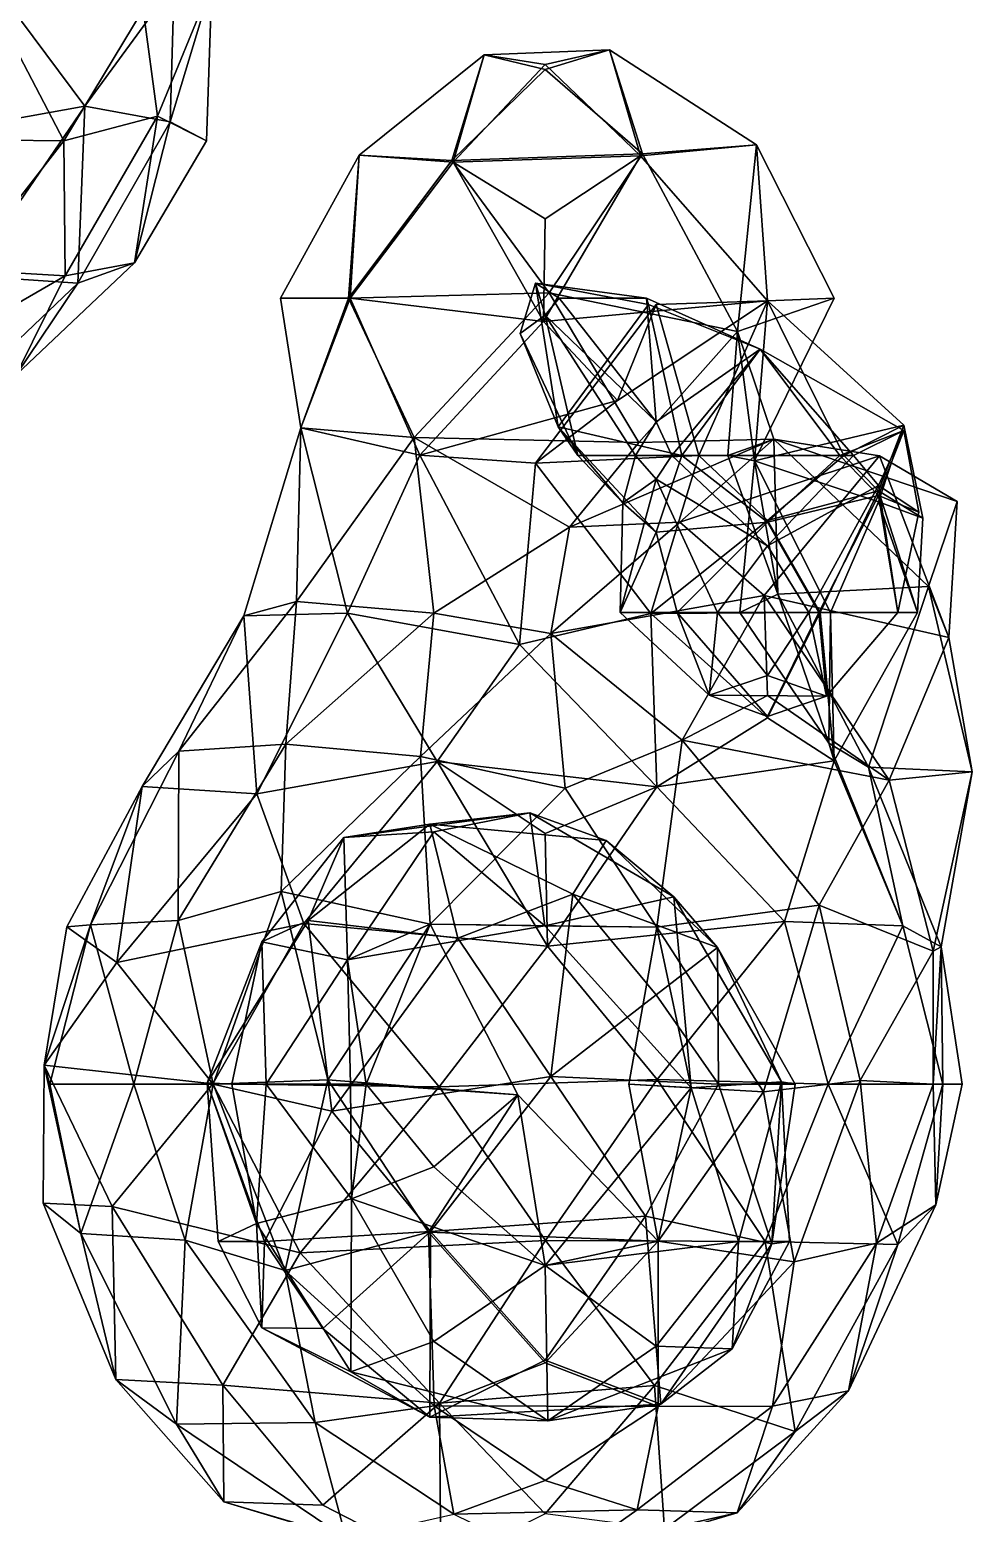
# Model space of a CAD drawing. Extents: x 290034 to 295698, y 4553723 to 4561693.
# Drawn here: x 292885.8 to 292992.7, y 4558003 to 4558171.2 of the extents above; entities that cross this region are included whole.
import ezdxf

# ---------------------------------------------------------------- set-up
doc = ezdxf.new("R2010")
doc.units = 0
doc.layers.add('Au_ppm_Pref_-_0_2', color=7, linetype='CONTINUOUS')

msp = doc.modelspace()

# ---------------------------------------------------------------- linework, layer by layer
at = {"layer": 'Au_ppm_Pref_-_0_2'}
for points in [[(292879.69, 4558177.73, 1799.78), (292868.9, 4558158.83, 1799.59), (292889.68, 4558158.57, 1801.58)], [(292879.69, 4558177.73, 1799.78), (292889.68, 4558158.57, 1801.58), (292898.68, 4558173.48, 1803.79)], [(292868.75, 4558158.32, 1823.12), (292881.75, 4558176.34, 1822.68), (292892.09, 4558162.53, 1821.23)], [(292881.75, 4558176.34, 1822.68), (292902.2, 4558176.38, 1818.76), (292892.09, 4558162.53, 1821.23)], [(292901.74, 4558160.73, 1816.79), (292892.09, 4558162.53, 1821.23), (292902.2, 4558176.38, 1818.76)], [(292900.31, 4558161.38, 1806.33), (292906.48, 4558176.38, 1811.5), (292898.68, 4558173.48, 1803.79)], [(292900.31, 4558161.38, 1806.33), (292905.86, 4558158.57, 1811.49), (292906.48, 4558176.38, 1811.5)], [(292901.74, 4558160.73, 1816.79), (292902.2, 4558176.38, 1818.76), (292906.48, 4558176.38, 1811.5)], [(292905.86, 4558158.57, 1811.49), (292901.74, 4558160.73, 1816.79), (292906.48, 4558176.38, 1811.5)], [(292900.31, 4558161.38, 1806.33), (292898.68, 4558173.48, 1803.79), (292889.68, 4558158.57, 1801.58)], [(292923.17, 4558156.97, 1870.89), (292937.34, 4558168.33, 1870.89), (292933.83, 4558156.16, 1875)], [(292937.34, 4558168.33, 1870.89), (292923.17, 4558156.97, 1870.89), (292933.66, 4558156.37, 1866.63)], [(292937.34, 4558168.33, 1870.89), (292933.66, 4558156.37, 1866.63), (292944.24, 4558166.68, 1868.18)], [(292937.34, 4558168.33, 1870.89), (292944.24, 4558167.24, 1873.78), (292933.83, 4558156.16, 1875)], [(292937.34, 4558168.33, 1870.89), (292951.54, 4558168.89, 1870.89), (292944.24, 4558167.24, 1873.78)], [(292951.54, 4558168.89, 1870.89), (292937.34, 4558168.33, 1870.89), (292944.24, 4558166.68, 1868.18)], [(292951.54, 4558168.89, 1870.89), (292955.04, 4558156.87, 1875.41), (292944.24, 4558167.24, 1873.78)], [(292951.54, 4558168.89, 1870.89), (292944.24, 4558166.68, 1868.18), (292955.28, 4558157.12, 1866.16)], [(292951.54, 4558168.89, 1870.89), (292968.19, 4558158.15, 1870.89), (292955.04, 4558156.87, 1875.41)], [(292968.19, 4558158.15, 1870.89), (292951.54, 4558168.89, 1870.89), (292955.28, 4558157.12, 1866.16)], [(292944.24, 4558166.68, 1868.18), (292933.66, 4558156.37, 1866.63), (292955.28, 4558157.12, 1866.16)], [(292955.04, 4558156.87, 1875.41), (292933.83, 4558156.16, 1875), (292944.24, 4558167.24, 1873.78)], [(292868.75, 4558158.32, 1823.12), (292892.09, 4558162.53, 1821.23), (292878.91, 4558143.29, 1821.42)], [(292891.3, 4558142.46, 1816.72), (292878.91, 4558143.29, 1821.42), (292892.09, 4558162.53, 1821.23)], [(292901.74, 4558160.73, 1816.79), (292891.3, 4558142.46, 1816.72), (292892.09, 4558162.53, 1821.23)], [(292889.85, 4558143.3, 1806.55), (292900.31, 4558161.38, 1806.33), (292889.68, 4558158.57, 1801.58)], [(292897.72, 4558144.77, 1811.49), (292900.31, 4558161.38, 1806.33), (292889.85, 4558143.3, 1806.55)], [(292891.3, 4558142.46, 1816.72), (292901.74, 4558160.73, 1816.79), (292897.72, 4558144.77, 1811.49)], [(292897.72, 4558144.77, 1811.49), (292905.86, 4558158.57, 1811.49), (292900.31, 4558161.38, 1806.33)], [(292905.86, 4558158.57, 1811.49), (292897.72, 4558144.77, 1811.49), (292901.74, 4558160.73, 1816.79)], [(292889.68, 4558158.57, 1801.58), (292868.9, 4558158.83, 1799.59), (292878.27, 4558143.95, 1802.08)], [(292889.85, 4558143.3, 1806.55), (292889.68, 4558158.57, 1801.58), (292878.27, 4558143.95, 1802.08)], [(292914.26, 4558140.75, 1870.89), (292923.17, 4558156.97, 1870.89), (292922.13, 4558140.75, 1875.37)], [(292923.17, 4558156.97, 1870.89), (292914.26, 4558140.75, 1870.89), (292921.96, 4558140.75, 1866.32)], [(292923.17, 4558156.97, 1870.89), (292921.96, 4558140.75, 1866.32), (292933.66, 4558156.37, 1866.63)], [(292923.17, 4558156.97, 1870.89), (292933.83, 4558156.16, 1875), (292922.13, 4558140.75, 1875.37)], [(292933.66, 4558156.37, 1866.63), (292944.7, 4558141.35, 1864.77), (292955.28, 4558157.12, 1866.16)], [(292944.24, 4558149.74, 1873.83), (292933.83, 4558156.16, 1875), (292955.04, 4558156.87, 1875.41)], [(292969.44, 4558140.45, 1876.81), (292944.07, 4558138.11, 1874.38), (292955.04, 4558156.87, 1875.41)], [(292955.04, 4558156.87, 1875.41), (292944.07, 4558138.11, 1874.38), (292944.24, 4558149.74, 1873.83)], [(292955.28, 4558157.12, 1866.16), (292944.7, 4558141.35, 1864.77), (292966.05, 4558136.97, 1865.29)], [(292969.44, 4558140.45, 1876.81), (292955.04, 4558156.87, 1875.41), (292968.19, 4558158.15, 1870.89)], [(292968.19, 4558158.15, 1870.89), (292955.28, 4558157.12, 1866.16), (292966.05, 4558136.97, 1865.29)], [(292976.99, 4558140.75, 1870.89), (292968.19, 4558158.15, 1870.89), (292966.05, 4558136.97, 1865.29)], [(292969.44, 4558140.45, 1876.81), (292968.19, 4558158.15, 1870.89), (292976.99, 4558140.75, 1870.89)], [(292921.96, 4558140.75, 1866.32), (292944.7, 4558141.35, 1864.77), (292933.66, 4558156.37, 1866.63)], [(292944.07, 4558138.11, 1874.38), (292922.13, 4558140.75, 1875.37), (292933.83, 4558156.16, 1875)], [(292944.24, 4558149.74, 1873.83), (292944.07, 4558138.11, 1874.38), (292933.83, 4558156.16, 1875)], [(292897.72, 4558144.77, 1811.49), (292884.28, 4558132.08, 1810.03), (292891.3, 4558142.46, 1816.72)], [(292884.28, 4558132.08, 1810.03), (292897.72, 4558144.77, 1811.49), (292889.85, 4558143.3, 1806.55)], [(292871.76, 4558132.8, 1804.37), (292889.85, 4558143.3, 1806.55), (292878.27, 4558143.95, 1802.08)], [(292889.85, 4558143.3, 1806.55), (292871.76, 4558132.8, 1804.37), (292884.28, 4558132.08, 1810.03)], [(292891.3, 4558142.46, 1816.72), (292878.74, 4558130.53, 1816.08), (292878.91, 4558143.29, 1821.42)], [(292878.74, 4558130.53, 1816.08), (292891.3, 4558142.46, 1816.72), (292884.28, 4558132.08, 1810.03)], [(292944.24, 4558138.81, 1889.35), (292941.41, 4558136.74, 1888.71), (292943.14, 4558142.44, 1888.47)], [(292945.72, 4558126.18, 1884.54), (292943.14, 4558142.44, 1888.47), (292941.41, 4558136.74, 1888.71)], [(292945.83, 4558140.75, 1889.45), (292944.24, 4558138.81, 1889.35), (292943.14, 4558142.44, 1888.47)], [(292945.83, 4558140.75, 1889.45), (292943.14, 4558142.44, 1888.47), (292955.73, 4558140.75, 1888.71)], [(292955.73, 4558140.75, 1888.71), (292943.14, 4558142.44, 1888.47), (292955.97, 4558140.04, 1883.41)], [(292955.97, 4558140.04, 1883.41), (292943.14, 4558142.44, 1888.47), (292945.72, 4558126.18, 1884.54)], [(292914.26, 4558140.75, 1870.89), (292922.13, 4558140.75, 1875.37), (292916.57, 4558126.07, 1870.86)], [(292921.96, 4558140.75, 1866.32), (292914.26, 4558140.75, 1870.89), (292916.57, 4558126.07, 1870.86)], [(292930.03, 4558122.96, 1877.34), (292916.57, 4558126.07, 1870.86), (292922.13, 4558140.75, 1875.37)], [(292921.96, 4558140.75, 1866.32), (292916.57, 4558126.07, 1870.86), (292929.4, 4558124.96, 1864.14)], [(292944.7, 4558141.35, 1864.77), (292921.96, 4558140.75, 1866.32), (292929.4, 4558124.96, 1864.14)], [(292944.07, 4558138.11, 1874.38), (292930.03, 4558122.96, 1877.34), (292922.13, 4558140.75, 1875.37)], [(292944.7, 4558141.35, 1864.77), (292929.4, 4558124.96, 1864.14), (292954.86, 4558124.41, 1863.52)], [(292961.67, 4558122.93, 1879.1), (292943.16, 4558122.04, 1881.45), (292956.84, 4558140.05, 1882.53)], [(292952.43, 4558129.16, 1876.83), (292956.84, 4558140.05, 1882.53), (292943.16, 4558122.04, 1881.45)], [(292969.44, 4558140.45, 1876.81), (292952.43, 4558129.16, 1876.83), (292944.07, 4558138.11, 1874.38)], [(292956.84, 4558126.73, 1889.97), (292944.24, 4558138.81, 1889.35), (292945.83, 4558140.75, 1889.45)], [(292966.05, 4558136.97, 1865.29), (292944.7, 4558141.35, 1864.77), (292954.86, 4558124.41, 1863.52)], [(292955.97, 4558140.04, 1883.41), (292945.72, 4558126.18, 1884.54), (292959.73, 4558122.93, 1887.35)], [(292956.84, 4558126.73, 1889.97), (292945.83, 4558140.75, 1889.45), (292955.73, 4558140.75, 1888.71)], [(292969.44, 4558140.45, 1876.81), (292956.84, 4558140.05, 1882.53), (292952.43, 4558129.16, 1876.83)], [(292956.84, 4558126.73, 1889.97), (292955.73, 4558140.75, 1888.71), (292968.63, 4558134.98, 1888.71)], [(292968.63, 4558134.98, 1888.71), (292955.73, 4558140.75, 1888.71), (292955.97, 4558140.04, 1883.41)], [(292968.63, 4558134.98, 1888.71), (292955.97, 4558140.04, 1883.41), (292959.73, 4558122.93, 1887.35)], [(292969.44, 4558140.45, 1876.81), (292961.67, 4558122.93, 1879.1), (292956.84, 4558140.05, 1882.53)], [(292969.44, 4558140.45, 1876.81), (292978.11, 4558122.93, 1878.68), (292961.67, 4558122.93, 1879.1)], [(292967.99, 4558122.31, 1871.12), (292976.99, 4558140.75, 1870.89), (292966.05, 4558136.97, 1865.29)], [(292969.44, 4558140.45, 1876.81), (292976.99, 4558140.75, 1870.89), (292967.99, 4558122.31, 1871.12)], [(292969.44, 4558140.45, 1876.81), (292967.99, 4558122.31, 1871.12), (292984.91, 4558126.35, 1876.75)], [(292969.44, 4558140.45, 1876.81), (292984.91, 4558126.35, 1876.75), (292978.11, 4558122.93, 1878.68)], [(292952.43, 4558129.16, 1876.83), (292930.03, 4558122.96, 1877.34), (292944.07, 4558138.11, 1874.38)], [(292947.94, 4558122.93, 1888.71), (292941.41, 4558136.74, 1888.71), (292944.24, 4558138.81, 1889.35)], [(292956.84, 4558126.73, 1889.97), (292954.49, 4558122.93, 1889.81), (292944.24, 4558138.81, 1889.35)], [(292947.94, 4558122.93, 1888.71), (292944.24, 4558138.81, 1889.35), (292954.49, 4558122.93, 1889.81)], [(292941.41, 4558136.74, 1888.71), (292947.94, 4558122.93, 1888.71), (292945.72, 4558126.18, 1884.54)], [(292966.05, 4558136.97, 1865.29), (292954.86, 4558124.41, 1863.52), (292970.15, 4558124.79, 1859.26)], [(292967.99, 4558122.31, 1871.12), (292966.05, 4558136.97, 1865.29), (292964.94, 4558122.93, 1864.95)], [(292964.94, 4558122.93, 1864.95), (292966.05, 4558136.97, 1865.29), (292970.15, 4558124.79, 1859.26)], [(292956.84, 4558126.73, 1889.97), (292968.63, 4558134.98, 1888.71), (292958.6, 4558122.93, 1889.53)], [(292968.63, 4558134.98, 1888.71), (292979.18, 4558122.93, 1890.05), (292958.6, 4558122.93, 1889.53)], [(292959.73, 4558122.93, 1887.35), (292977.63, 4558122.93, 1886.63), (292968.63, 4558134.98, 1888.71)], [(292968.63, 4558134.98, 1888.71), (292984.92, 4558125.76, 1888.42), (292979.18, 4558122.93, 1890.05)], [(292968.63, 4558134.98, 1888.71), (292977.63, 4558122.93, 1886.63), (292984.92, 4558125.76, 1888.42)], [(292930.03, 4558122.96, 1877.34), (292952.43, 4558129.16, 1876.83), (292943.16, 4558122.04, 1881.45)], [(292956.84, 4558126.73, 1889.97), (292958.6, 4558122.93, 1889.53), (292954.49, 4558122.93, 1889.81)], [(292967.99, 4558122.31, 1871.12), (292982.04, 4558117.67, 1875.07), (292984.91, 4558126.35, 1876.75)], [(292978.11, 4558122.93, 1878.68), (292984.91, 4558126.35, 1876.75), (292982.04, 4558118.93, 1878.16)], [(292982.04, 4558118.93, 1878.16), (292984.91, 4558126.35, 1876.75), (292987.07, 4558115.82, 1876.83)], [(292987.07, 4558115.82, 1876.83), (292984.91, 4558126.35, 1876.75), (292982.04, 4558117.67, 1875.07)], [(292916.57, 4558126.07, 1870.86), (292910.08, 4558104.74, 1870.29), (292916.08, 4558106.39, 1865.06)], [(292910.08, 4558104.74, 1870.29), (292916.57, 4558126.07, 1870.86), (292921.85, 4558105.06, 1875.93)], [(292929.4, 4558124.96, 1864.14), (292916.57, 4558126.07, 1870.86), (292916.08, 4558106.39, 1865.06)], [(292931.62, 4558105.04, 1859.04), (292929.4, 4558124.96, 1864.14), (292916.08, 4558106.39, 1865.06)], [(292916.57, 4558126.07, 1870.86), (292930.03, 4558122.96, 1877.34), (292921.85, 4558105.06, 1875.93)], [(292954.86, 4558124.41, 1863.52), (292929.4, 4558124.96, 1864.14), (292947, 4558114.79, 1860.42)], [(292947, 4558114.79, 1860.42), (292929.4, 4558124.96, 1864.14), (292931.62, 4558105.04, 1859.04)], [(292947.94, 4558122.93, 1888.71), (292953.05, 4558117.57, 1888.71), (292945.72, 4558126.18, 1884.54)], [(292953.05, 4558117.57, 1888.71), (292956.84, 4558114.23, 1885.81), (292945.72, 4558126.18, 1884.54)], [(292959.73, 4558122.93, 1887.35), (292945.72, 4558126.18, 1884.54), (292956.84, 4558114.23, 1885.81)], [(292954.86, 4558124.41, 1863.52), (292947, 4558114.79, 1860.42), (292970.15, 4558124.79, 1859.26)], [(292959.5, 4558115.35, 1854.34), (292970.15, 4558124.79, 1859.26), (292947, 4558114.79, 1860.42)], [(292970.15, 4558124.79, 1859.26), (292959.5, 4558115.35, 1854.34), (292982.15, 4558122.88, 1853.09)], [(292970.61, 4558107.2, 1865.59), (292964.94, 4558122.93, 1864.95), (292970.15, 4558124.79, 1859.26)], [(292970.61, 4558107.2, 1865.59), (292970.15, 4558124.79, 1859.26), (292987.71, 4558108.08, 1860.81)], [(292987.71, 4558108.08, 1860.81), (292970.15, 4558124.79, 1859.26), (292990.94, 4558117.69, 1859.01)], [(292970.15, 4558124.79, 1859.26), (292982.15, 4558122.88, 1853.09), (292990.94, 4558117.69, 1859.01)], [(292984.92, 4558125.76, 1888.42), (292977.63, 4558122.93, 1886.63), (292982.04, 4558118.38, 1887.19)], [(292982.04, 4558119.53, 1889.84), (292979.18, 4558122.93, 1890.05), (292984.92, 4558125.76, 1888.42)], [(292982.04, 4558119.53, 1889.84), (292984.92, 4558125.76, 1888.42), (292986.59, 4558116.5, 1888.71)], [(292986.59, 4558116.5, 1888.71), (292984.92, 4558125.76, 1888.42), (292982.04, 4558118.38, 1887.19)], [(292921.85, 4558105.06, 1875.93), (292930.03, 4558122.96, 1877.34), (292941.35, 4558101.48, 1879.4)], [(292941.35, 4558101.48, 1879.4), (292930.03, 4558122.96, 1877.34), (292943.16, 4558122.04, 1881.45)], [(292961.67, 4558122.93, 1879.1), (292956.22, 4558105.01, 1880.91), (292943.16, 4558122.04, 1881.45)], [(292953.05, 4558117.57, 1888.71), (292947.94, 4558122.93, 1888.71), (292954.49, 4558122.93, 1889.81)], [(292953.05, 4558117.57, 1888.71), (292954.49, 4558122.93, 1889.81), (292956.84, 4558120.23, 1889.6)], [(292956.84, 4558120.23, 1889.6), (292954.49, 4558122.93, 1889.81), (292958.6, 4558122.93, 1889.53)], [(292961.67, 4558122.93, 1879.1), (292969.44, 4558115.55, 1880.31), (292956.22, 4558105.01, 1880.91)], [(292969.44, 4558112.68, 1891.23), (292956.84, 4558120.23, 1889.6), (292958.6, 4558122.93, 1889.53)], [(292969.44, 4558115.36, 1885.29), (292959.73, 4558122.93, 1887.35), (292956.84, 4558114.23, 1885.81)], [(292979.18, 4558122.93, 1890.05), (292969.44, 4558112.68, 1891.23), (292958.6, 4558122.93, 1889.53)], [(292959.5, 4558115.35, 1854.34), (292969.07, 4558107.05, 1850.88), (292982.15, 4558122.88, 1853.09)], [(292977.63, 4558122.93, 1886.63), (292959.73, 4558122.93, 1887.35), (292969.44, 4558115.36, 1885.29)], [(292978.11, 4558122.93, 1878.68), (292969.44, 4558115.55, 1880.31), (292961.67, 4558122.93, 1879.1)], [(292964.94, 4558122.93, 1864.95), (292970.61, 4558107.2, 1865.59), (292967.99, 4558122.31, 1871.12)], [(292990.02, 4558102.3, 1853.55), (292982.15, 4558122.88, 1853.09), (292969.07, 4558107.05, 1850.88)], [(292982.04, 4558119.53, 1889.84), (292969.44, 4558112.68, 1891.23), (292979.18, 4558122.93, 1890.05)], [(292982.04, 4558118.38, 1887.19), (292977.63, 4558122.93, 1886.63), (292969.44, 4558115.36, 1885.29)], [(292969.44, 4558115.55, 1880.31), (292978.11, 4558122.93, 1878.68), (292982.04, 4558118.93, 1878.16)], [(292990.02, 4558102.3, 1853.55), (292990.94, 4558117.69, 1859.01), (292982.15, 4558122.88, 1853.09)], [(292956.22, 4558105.01, 1880.91), (292941.35, 4558101.48, 1879.4), (292943.16, 4558122.04, 1881.45)], [(292967.99, 4558122.31, 1871.12), (292970.61, 4558107.2, 1865.59), (292966.3, 4558105.11, 1870.89)], [(292967.99, 4558122.31, 1871.12), (292966.3, 4558105.11, 1870.89), (292976.58, 4558105.11, 1873.46)], [(292967.99, 4558122.31, 1871.12), (292976.58, 4558105.11, 1873.46), (292982.04, 4558117.67, 1875.07)], [(292952.75, 4558105.11, 1888.71), (292953.05, 4558117.57, 1888.71), (292956.84, 4558120.23, 1889.6)], [(292952.75, 4558105.11, 1888.71), (292956.84, 4558120.23, 1889.6), (292963.79, 4558105.11, 1891.37)], [(292969.44, 4558112.68, 1891.23), (292963.79, 4558105.11, 1891.37), (292956.84, 4558120.23, 1889.6)], [(292982.04, 4558119.53, 1889.84), (292974.13, 4558105.11, 1890.92), (292969.44, 4558112.68, 1891.23)], [(292982.04, 4558119.53, 1889.84), (292984.23, 4558105.11, 1888.71), (292974.13, 4558105.11, 1890.92)], [(292982.04, 4558119.53, 1889.84), (292986.59, 4558116.5, 1888.71), (292984.23, 4558105.11, 1888.71)], [(292969.44, 4558115.55, 1880.31), (292982.04, 4558118.93, 1878.16), (292975.41, 4558105.11, 1879.64)], [(292982.04, 4558118.38, 1887.19), (292969.44, 4558115.36, 1885.29), (292975.28, 4558105.11, 1885.95)], [(292982.04, 4558118.38, 1887.19), (292975.28, 4558105.11, 1885.95), (292984.23, 4558105.11, 1888.71)], [(292982.04, 4558118.93, 1878.16), (292986.44, 4558105.11, 1876.83), (292975.41, 4558105.11, 1879.64)], [(292982.04, 4558118.93, 1878.16), (292987.07, 4558115.82, 1876.83), (292986.44, 4558105.11, 1876.83)], [(292982.04, 4558118.38, 1887.19), (292984.23, 4558105.11, 1888.71), (292986.59, 4558116.5, 1888.71)], [(292952.75, 4558105.11, 1888.71), (292956.84, 4558114.23, 1885.81), (292953.05, 4558117.57, 1888.71)], [(292982.04, 4558117.67, 1875.07), (292976.58, 4558105.11, 1873.46), (292986.44, 4558105.11, 1876.83)], [(292982.04, 4558117.67, 1875.07), (292986.44, 4558105.11, 1876.83), (292987.07, 4558115.82, 1876.83)], [(292990.02, 4558102.3, 1853.55), (292987.71, 4558108.08, 1860.81), (292990.94, 4558117.69, 1859.01)], [(292947, 4558114.79, 1860.42), (292931.62, 4558105.04, 1859.04), (292944.91, 4558102.74, 1853.38)], [(292947, 4558114.79, 1860.42), (292944.91, 4558102.74, 1853.38), (292959.5, 4558115.35, 1854.34)], [(292959.5, 4558115.35, 1854.34), (292944.91, 4558102.74, 1853.38), (292969.07, 4558107.05, 1850.88)], [(292969.44, 4558115.55, 1880.31), (292975.41, 4558105.11, 1879.64), (292956.22, 4558105.01, 1880.91)], [(292969.44, 4558115.36, 1885.29), (292956.84, 4558114.23, 1885.81), (292959.2, 4558105.11, 1883.88)], [(292969.44, 4558115.36, 1885.29), (292959.2, 4558105.11, 1883.88), (292975.28, 4558105.11, 1885.95)], [(292952.75, 4558105.11, 1888.71), (292959.2, 4558105.11, 1883.88), (292956.84, 4558114.23, 1885.81)], [(292974.13, 4558105.11, 1890.92), (292963.79, 4558105.11, 1891.37), (292969.44, 4558112.68, 1891.23)], [(292980.89, 4558087.61, 1864.97), (292970.61, 4558107.2, 1865.59), (292987.71, 4558108.08, 1860.81)], [(292992.66, 4558087.08, 1858.64), (292980.89, 4558087.61, 1864.97), (292987.71, 4558108.08, 1860.81)], [(292990.02, 4558102.3, 1853.55), (292992.66, 4558087.08, 1858.64), (292987.71, 4558108.08, 1860.81)], [(292902.72, 4558089.4, 1864.76), (292916.08, 4558106.39, 1865.06), (292910.08, 4558104.74, 1870.29)], [(292916.08, 4558106.39, 1865.06), (292902.72, 4558089.4, 1864.76), (292914.84, 4558090.22, 1857.98)], [(292931.62, 4558105.04, 1859.04), (292916.08, 4558106.39, 1865.06), (292914.84, 4558090.22, 1857.98)], [(292959.78, 4558090.65, 1850.57), (292969.07, 4558107.05, 1850.88), (292944.91, 4558102.74, 1853.38)], [(292969.44, 4558095.71, 1849.94), (292969.07, 4558107.05, 1850.88), (292959.78, 4558090.65, 1850.57)], [(292970.61, 4558107.2, 1865.59), (292976.4, 4558090.31, 1870.89), (292966.3, 4558105.11, 1870.89)], [(292990.02, 4558102.3, 1853.55), (292969.07, 4558107.05, 1850.88), (292983.23, 4558086.13, 1852.35)], [(292969.07, 4558107.05, 1850.88), (292969.44, 4558095.71, 1849.94), (292983.23, 4558086.13, 1852.35)], [(292976.4, 4558090.31, 1870.89), (292970.61, 4558107.2, 1865.59), (292980.89, 4558087.61, 1864.97)], [(292910.08, 4558104.74, 1870.29), (292911.57, 4558084.56, 1876.17), (292898.57, 4558085.42, 1870.89)], [(292910.08, 4558104.74, 1870.29), (292898.57, 4558085.42, 1870.89), (292902.72, 4558089.4, 1864.76)], [(292921.85, 4558105.06, 1875.93), (292911.57, 4558084.56, 1876.17), (292910.08, 4558104.74, 1870.29)], [(292932.02, 4558088.24, 1878.95), (292911.57, 4558084.56, 1876.17), (292921.85, 4558105.06, 1875.93)], [(292931.62, 4558105.04, 1859.04), (292914.84, 4558090.22, 1857.98), (292930.13, 4558088.82, 1852.03)], [(292921.85, 4558105.06, 1875.93), (292941.35, 4558101.48, 1879.4), (292932.02, 4558088.24, 1878.95)], [(292931.62, 4558105.04, 1859.04), (292930.13, 4558088.82, 1852.03), (292944.91, 4558102.74, 1853.38)], [(292956.22, 4558105.01, 1880.91), (292956.91, 4558085.38, 1879.2), (292941.35, 4558101.48, 1879.4)], [(292962.84, 4558095.77, 1888.71), (292952.75, 4558105.11, 1888.71), (292963.79, 4558105.11, 1891.37)], [(292952.75, 4558105.11, 1888.71), (292962.84, 4558095.77, 1888.71), (292959.2, 4558105.11, 1883.88)], [(292975.41, 4558105.11, 1879.64), (292969.44, 4558093.17, 1880.81), (292956.22, 4558105.01, 1880.91)], [(292956.22, 4558105.01, 1880.91), (292969.44, 4558093.17, 1880.81), (292956.91, 4558085.38, 1879.2)], [(292962.84, 4558095.77, 1888.71), (292969.44, 4558093.35, 1884.78), (292959.2, 4558105.11, 1883.88)], [(292975.28, 4558105.11, 1885.95), (292959.2, 4558105.11, 1883.88), (292969.44, 4558093.35, 1884.78)], [(292962.84, 4558095.77, 1888.71), (292963.79, 4558105.11, 1891.37), (292969.44, 4558098, 1891.08)], [(292974.13, 4558105.11, 1890.92), (292969.44, 4558098, 1891.08), (292963.79, 4558105.11, 1891.37)], [(292966.3, 4558105.11, 1870.89), (292976.4, 4558090.31, 1870.89), (292976.58, 4558105.11, 1873.46)], [(292974.13, 4558105.11, 1890.92), (292976.13, 4558095.65, 1888.71), (292969.44, 4558098, 1891.08)], [(292976.13, 4558095.65, 1888.71), (292975.28, 4558105.11, 1885.95), (292969.44, 4558093.35, 1884.78)], [(292975.41, 4558105.11, 1879.64), (292977.02, 4558088.31, 1876.15), (292969.44, 4558093.17, 1880.81)], [(292974.13, 4558105.11, 1890.92), (292984.23, 4558105.11, 1888.71), (292976.13, 4558095.65, 1888.71)], [(292976.13, 4558095.65, 1888.71), (292984.23, 4558105.11, 1888.71), (292975.28, 4558105.11, 1885.95)], [(292975.41, 4558105.11, 1879.64), (292986.44, 4558105.11, 1876.83), (292977.02, 4558088.31, 1876.15)], [(292977.02, 4558088.31, 1876.15), (292976.58, 4558105.11, 1873.46), (292976.4, 4558090.31, 1870.89)], [(292977.02, 4558088.31, 1876.15), (292986.44, 4558105.11, 1876.83), (292976.58, 4558105.11, 1873.46)], [(292944.91, 4558102.74, 1853.38), (292930.13, 4558088.82, 1852.03), (292946.52, 4558085.22, 1848.9)], [(292944.91, 4558102.74, 1853.38), (292946.52, 4558085.22, 1848.9), (292959.78, 4558090.65, 1850.57)], [(292941.35, 4558101.48, 1879.4), (292956.91, 4558085.38, 1879.2), (292932.02, 4558088.24, 1878.95)], [(292990.02, 4558102.3, 1853.55), (292983.23, 4558086.13, 1852.35), (292992.66, 4558087.08, 1858.64)], [(292976.13, 4558095.65, 1888.71), (292962.84, 4558095.77, 1888.71), (292969.44, 4558098, 1891.08)], [(292969.44, 4558095.71, 1849.94), (292959.78, 4558090.65, 1850.57), (292983.23, 4558086.13, 1852.35)], [(292962.84, 4558095.77, 1888.71), (292976.13, 4558095.65, 1888.71), (292969.44, 4558093.35, 1884.78)], [(292956.91, 4558085.38, 1879.2), (292969.44, 4558093.17, 1880.81), (292977.02, 4558088.31, 1876.15)], [(292902.72, 4558089.4, 1864.76), (292898.57, 4558085.42, 1870.89), (292892.73, 4558069.72, 1864.87)], [(292902.72, 4558089.4, 1864.76), (292892.73, 4558069.72, 1864.87), (292902.64, 4558070.22, 1858.25)], [(292914.84, 4558090.22, 1857.98), (292902.72, 4558089.4, 1864.76), (292902.64, 4558070.22, 1858.25)], [(292914.84, 4558090.22, 1857.98), (292902.64, 4558070.22, 1858.25), (292914.32, 4558073.5, 1851.82)], [(292914.84, 4558090.22, 1857.98), (292914.32, 4558073.5, 1851.82), (292930.13, 4558088.82, 1852.03)], [(292959.78, 4558090.65, 1850.57), (292946.52, 4558085.22, 1848.9), (292956.9, 4558069.46, 1847.12)], [(292959.78, 4558090.65, 1850.57), (292956.9, 4558069.46, 1847.12), (292975.32, 4558071.95, 1851.39)], [(292983.23, 4558086.13, 1852.35), (292959.78, 4558090.65, 1850.57), (292975.32, 4558071.95, 1851.39)], [(292980.89, 4558087.61, 1864.97), (292984.79, 4558069.6, 1871.46), (292976.4, 4558090.31, 1870.89)], [(292977.02, 4558088.31, 1876.15), (292976.4, 4558090.31, 1870.89), (292984.79, 4558069.6, 1871.46)], [(292932.02, 4558088.24, 1878.95), (292916.9, 4558069.86, 1878.2), (292911.57, 4558084.56, 1876.17)], [(292930.13, 4558088.82, 1852.03), (292914.32, 4558073.5, 1851.82), (292931.23, 4558069.81, 1846.99)], [(292944.52, 4558067.29, 1879.32), (292916.9, 4558069.86, 1878.2), (292932.02, 4558088.24, 1878.95)], [(292930.13, 4558088.82, 1852.03), (292931.23, 4558069.81, 1846.99), (292946.52, 4558085.22, 1848.9)], [(292956.91, 4558085.38, 1879.2), (292944.24, 4558080.06, 1880.36), (292932.02, 4558088.24, 1878.95)], [(292944.24, 4558080.06, 1880.36), (292944.52, 4558067.29, 1879.32), (292932.02, 4558088.24, 1878.95)], [(292956.91, 4558085.38, 1879.2), (292977.02, 4558088.31, 1876.15), (292971.38, 4558070.11, 1877.39)], [(292977.02, 4558088.31, 1876.15), (292984.79, 4558069.6, 1871.46), (292971.38, 4558070.11, 1877.39)], [(292980.89, 4558087.61, 1864.97), (292989.15, 4558067.22, 1863.97), (292984.79, 4558069.6, 1871.46)], [(292980.89, 4558087.61, 1864.97), (292992.66, 4558087.08, 1858.64), (292989.15, 4558067.22, 1863.97)], [(292983.23, 4558086.13, 1852.35), (292975.32, 4558071.95, 1851.39), (292988.22, 4558066.73, 1858.2)], [(292992.66, 4558087.08, 1858.64), (292983.23, 4558086.13, 1852.35), (292988.22, 4558066.73, 1858.2)], [(292992.66, 4558087.08, 1858.64), (292988.22, 4558066.73, 1858.2), (292989.15, 4558067.22, 1863.97)], [(292898.57, 4558085.42, 1870.89), (292895.7, 4558065.44, 1874.61), (292890.05, 4558069.48, 1870.89)], [(292898.57, 4558085.42, 1870.89), (292890.05, 4558069.48, 1870.89), (292892.73, 4558069.72, 1864.87)], [(292911.57, 4558084.56, 1876.17), (292895.7, 4558065.44, 1874.61), (292898.57, 4558085.42, 1870.89)], [(292911.57, 4558084.56, 1876.17), (292916.9, 4558069.86, 1878.2), (292895.7, 4558065.44, 1874.61)], [(292956.9, 4558069.46, 1847.12), (292946.52, 4558085.22, 1848.9), (292931.23, 4558069.81, 1846.99)], [(292944.24, 4558080.06, 1880.36), (292956.91, 4558085.38, 1879.2), (292944.52, 4558067.29, 1879.32)], [(292956.91, 4558085.38, 1879.2), (292971.38, 4558070.11, 1877.39), (292944.52, 4558067.29, 1879.32)], [(292917.38, 4558070.2, 1827.86), (292934.34, 4558068.2, 1825.07), (292931.19, 4558081.12, 1829.94)], [(292931.19, 4558081.12, 1829.94), (292921.43, 4558079.61, 1833.81), (292917.38, 4558070.2, 1827.86)], [(292931.19, 4558081.12, 1829.94), (292942.5, 4558082.43, 1834.45), (292921.43, 4558079.61, 1833.81)], [(292942.5, 4558082.43, 1834.45), (292931.64, 4558080.28, 1838.85), (292921.43, 4558079.61, 1833.81)], [(292931.19, 4558081.12, 1829.94), (292951.17, 4558079.28, 1829.31), (292942.5, 4558082.43, 1834.45)], [(292931.19, 4558081.12, 1829.94), (292934.34, 4558068.2, 1825.07), (292947.37, 4558073.2, 1826.6)], [(292951.17, 4558079.28, 1829.31), (292931.19, 4558081.12, 1829.94), (292947.37, 4558073.2, 1826.6)], [(292942.5, 4558082.43, 1834.45), (292944.22, 4558069.61, 1841.19), (292931.64, 4558080.28, 1838.85)], [(292942.5, 4558082.43, 1834.45), (292951.17, 4558079.28, 1829.31), (292958.85, 4558072.9, 1835.19)], [(292958.85, 4558072.9, 1835.19), (292944.22, 4558069.61, 1841.19), (292942.5, 4558082.43, 1834.45)], [(292917.38, 4558070.2, 1827.86), (292921.43, 4558079.61, 1833.81), (292912.12, 4558067.78, 1834.41)], [(292912.12, 4558067.78, 1834.41), (292921.43, 4558079.61, 1833.81), (292921.83, 4558065.75, 1840.11)], [(292921.43, 4558079.61, 1833.81), (292931.64, 4558080.28, 1838.85), (292921.83, 4558065.75, 1840.11)], [(292921.83, 4558065.75, 1840.11), (292931.64, 4558080.28, 1838.85), (292944.22, 4558069.61, 1841.19)], [(292963.8, 4558067.17, 1829.31), (292951.17, 4558079.28, 1829.31), (292947.37, 4558073.2, 1826.6)], [(292951.17, 4558079.28, 1829.31), (292963.8, 4558067.17, 1829.31), (292958.85, 4558072.9, 1835.19)], [(292914.32, 4558073.5, 1851.82), (292902.64, 4558070.22, 1858.25), (292906.62, 4558051.68, 1853.17)], [(292906.62, 4558051.68, 1853.17), (292919.6, 4558052.15, 1848.88), (292914.32, 4558073.5, 1851.82)], [(292914.32, 4558073.5, 1851.82), (292919.6, 4558052.15, 1848.88), (292931.23, 4558069.81, 1846.99)], [(292944.88, 4558052.53, 1824.94), (292947.37, 4558073.2, 1826.6), (292934.34, 4558068.2, 1825.07)], [(292958.85, 4558072.9, 1835.19), (292960.79, 4558051.25, 1841.9), (292944.22, 4558069.61, 1841.19)], [(292944.88, 4558052.53, 1824.94), (292956.84, 4558061.78, 1825.94), (292947.37, 4558073.2, 1826.6)], [(292947.37, 4558073.2, 1826.6), (292956.84, 4558061.78, 1825.94), (292963.8, 4558067.17, 1829.31)], [(292963.8, 4558067.17, 1829.31), (292971.04, 4558051.94, 1835.47), (292958.85, 4558072.9, 1835.19)], [(292971.04, 4558051.94, 1835.47), (292960.79, 4558051.25, 1841.9), (292958.85, 4558072.9, 1835.19)], [(292968.99, 4558050.81, 1848.49), (292975.32, 4558071.95, 1851.39), (292956.9, 4558069.46, 1847.12)], [(292979.97, 4558052.07, 1853.49), (292975.32, 4558071.95, 1851.39), (292968.99, 4558050.81, 1848.49)], [(292979.97, 4558052.07, 1853.49), (292988.22, 4558066.73, 1858.2), (292975.32, 4558071.95, 1851.39)], [(292892.73, 4558069.72, 1864.87), (292887.46, 4558053.82, 1870.73), (292888.11, 4558051.66, 1864.95)], [(292892.73, 4558069.72, 1864.87), (292890.05, 4558069.48, 1870.89), (292887.46, 4558053.82, 1870.73)], [(292887.46, 4558053.82, 1870.73), (292890.05, 4558069.48, 1870.89), (292895.7, 4558065.44, 1874.61)], [(292897.64, 4558051.66, 1859.49), (292892.73, 4558069.72, 1864.87), (292888.11, 4558051.66, 1864.95)], [(292892.73, 4558069.72, 1864.87), (292897.64, 4558051.66, 1859.49), (292902.64, 4558070.22, 1858.25)], [(292916.9, 4558069.86, 1878.2), (292906.57, 4558051.69, 1877.16), (292895.7, 4558065.44, 1874.61)], [(292906.62, 4558051.68, 1853.17), (292902.64, 4558070.22, 1858.25), (292897.64, 4558051.66, 1859.49)], [(292920.08, 4558048.62, 1824.87), (292917.38, 4558070.2, 1827.86), (292905.95, 4558051.82, 1829.41)], [(292917.38, 4558070.2, 1827.86), (292912.12, 4558067.78, 1834.41), (292905.95, 4558051.82, 1829.41)], [(292932.22, 4558051.38, 1876.69), (292906.57, 4558051.69, 1877.16), (292916.9, 4558069.86, 1878.2)], [(292916.9, 4558069.86, 1878.2), (292944.52, 4558067.29, 1879.32), (292932.22, 4558051.38, 1876.69)], [(292920.08, 4558048.62, 1824.87), (292934.34, 4558068.2, 1825.07), (292917.38, 4558070.2, 1827.86)], [(292931.23, 4558069.81, 1846.99), (292919.6, 4558052.15, 1848.88), (292941.14, 4558050.45, 1847.13)], [(292921.83, 4558065.75, 1840.11), (292931.23, 4558069.81, 1846.99), (292923.98, 4558051.66, 1844.8)], [(292931.23, 4558069.81, 1846.99), (292921.83, 4558065.75, 1840.11), (292944.22, 4558069.61, 1841.19)], [(292931.23, 4558069.81, 1846.99), (292941.14, 4558050.45, 1847.13), (292923.98, 4558051.66, 1844.8)], [(292931.23, 4558069.81, 1846.99), (292944.22, 4558069.61, 1841.19), (292956.9, 4558069.46, 1847.12)], [(292956.9, 4558069.46, 1847.12), (292944.22, 4558069.61, 1841.19), (292960.79, 4558051.25, 1841.9)], [(292971.38, 4558070.11, 1877.39), (292956.96, 4558052.2, 1878.96), (292944.52, 4558067.29, 1879.32)], [(292956.9, 4558069.46, 1847.12), (292953.75, 4558051.66, 1847.13), (292968.99, 4558050.81, 1848.49)], [(292956.9, 4558069.46, 1847.12), (292960.79, 4558051.25, 1841.9), (292953.75, 4558051.66, 1847.13)], [(292956.96, 4558052.2, 1878.96), (292971.38, 4558070.11, 1877.39), (292976.32, 4558051.66, 1876.28)], [(292984.79, 4558069.6, 1871.46), (292976.32, 4558051.66, 1876.28), (292971.38, 4558070.11, 1877.39)], [(292976.32, 4558051.66, 1876.28), (292984.79, 4558069.6, 1871.46), (292989.33, 4558051.66, 1869.58)], [(292989.15, 4558067.22, 1863.97), (292989.33, 4558051.66, 1869.58), (292984.79, 4558069.6, 1871.46)], [(292908.74, 4558051.66, 1835.25), (292905.95, 4558051.82, 1829.41), (292912.12, 4558067.78, 1834.41)], [(292908.74, 4558051.66, 1835.25), (292912.12, 4558067.78, 1834.41), (292912.61, 4558051.66, 1838.28)], [(292912.12, 4558067.78, 1834.41), (292921.83, 4558065.75, 1840.11), (292912.61, 4558051.66, 1838.28)], [(292944.88, 4558052.53, 1824.94), (292934.34, 4558068.2, 1825.07), (292920.08, 4558048.62, 1824.87)], [(292922.18, 4558051.66, 1841.19), (292912.61, 4558051.66, 1838.28), (292921.83, 4558065.75, 1840.11)], [(292921.83, 4558065.75, 1840.11), (292923.98, 4558051.66, 1844.8), (292922.18, 4558051.66, 1841.19)], [(292944.52, 4558067.29, 1879.32), (292956.96, 4558052.2, 1878.96), (292932.22, 4558051.38, 1876.69)], [(292963.8, 4558067.17, 1829.31), (292956.84, 4558061.78, 1825.94), (292963.88, 4558051.66, 1825.99)], [(292963.8, 4558067.17, 1829.31), (292972.58, 4558051.66, 1829.31), (292971.04, 4558051.94, 1835.47)], [(292972.58, 4558051.66, 1829.31), (292963.8, 4558067.17, 1829.31), (292963.88, 4558051.66, 1825.99)], [(292988.22, 4558051.66, 1860.27), (292988.22, 4558066.73, 1858.2), (292979.97, 4558052.07, 1853.49)], [(292989.15, 4558067.22, 1863.97), (292988.22, 4558066.73, 1858.2), (292988.22, 4558051.66, 1860.27)], [(292989.15, 4558067.22, 1863.97), (292988.22, 4558051.66, 1860.27), (292991.52, 4558051.66, 1864.95)], [(292989.15, 4558067.22, 1863.97), (292991.52, 4558051.66, 1864.95), (292989.33, 4558051.66, 1869.58)], [(292895.7, 4558065.44, 1874.61), (292906.57, 4558051.69, 1877.16), (292887.46, 4558053.82, 1870.73)], [(292944.88, 4558052.53, 1824.94), (292963.88, 4558051.66, 1825.99), (292956.84, 4558061.78, 1825.94)], [(292887.46, 4558053.82, 1870.73), (292895.18, 4558037.8, 1874.88), (292887.37, 4558038.19, 1870.89)], [(292887.46, 4558053.82, 1870.73), (292887.37, 4558038.19, 1870.89), (292891.63, 4558034.74, 1864.53)], [(292887.46, 4558053.82, 1870.73), (292906.57, 4558051.69, 1877.16), (292895.18, 4558037.8, 1874.88)], [(292887.46, 4558053.82, 1870.73), (292891.63, 4558034.74, 1864.53), (292888.11, 4558051.66, 1864.95)], [(292944.88, 4558052.53, 1824.94), (292920.08, 4558048.62, 1824.87), (292931.25, 4558034.98, 1825.09)], [(292944.88, 4558052.53, 1824.94), (292931.25, 4558034.98, 1825.09), (292955.62, 4558036.69, 1824.9)], [(292944.88, 4558052.53, 1824.94), (292955.62, 4558036.69, 1824.9), (292963.88, 4558051.66, 1825.99)], [(292888.11, 4558051.66, 1864.95), (292891.63, 4558034.74, 1864.53), (292897.64, 4558051.66, 1859.49)], [(292891.63, 4558034.74, 1864.53), (292903.45, 4558033.98, 1858.54), (292897.64, 4558051.66, 1859.49)], [(292906.57, 4558051.69, 1877.16), (292916.49, 4558032.53, 1877.58), (292895.18, 4558037.8, 1874.88)], [(292897.64, 4558051.66, 1859.49), (292903.45, 4558033.98, 1858.54), (292906.62, 4558051.68, 1853.17)], [(292906.62, 4558051.68, 1853.17), (292903.45, 4558033.98, 1858.54), (292914.79, 4558030.54, 1851.99)], [(292911.55, 4558035.87, 1834.74), (292907.18, 4558033.84, 1829.31), (292905.95, 4558051.82, 1829.41)], [(292912.43, 4558033.84, 1826.19), (292920.08, 4558048.62, 1824.87), (292905.95, 4558051.82, 1829.41)], [(292907.18, 4558033.84, 1829.31), (292912.43, 4558033.84, 1826.19), (292905.95, 4558051.82, 1829.41)], [(292911.55, 4558035.87, 1834.74), (292905.95, 4558051.82, 1829.41), (292908.74, 4558051.66, 1835.25)], [(292932.22, 4558051.38, 1876.69), (292916.49, 4558032.53, 1877.58), (292906.57, 4558051.69, 1877.16)], [(292919.6, 4558052.15, 1848.88), (292906.62, 4558051.68, 1853.17), (292914.79, 4558030.54, 1851.99)], [(292911.55, 4558035.87, 1834.74), (292908.74, 4558051.66, 1835.25), (292912.61, 4558051.66, 1838.28)], [(292911.55, 4558035.87, 1834.74), (292912.61, 4558051.66, 1838.28), (292922.3, 4558038.65, 1839.92)], [(292922.3, 4558038.65, 1839.92), (292912.61, 4558051.66, 1838.28), (292922.18, 4558051.66, 1841.19)], [(292931.01, 4558034.89, 1848.81), (292919.6, 4558052.15, 1848.88), (292914.79, 4558030.54, 1851.99)], [(292932.22, 4558051.38, 1876.69), (292944.28, 4558033.96, 1878.23), (292916.49, 4558032.53, 1877.58)], [(292931.01, 4558034.89, 1848.81), (292941.14, 4558050.45, 1847.13), (292919.6, 4558052.15, 1848.88)], [(292922.3, 4558038.65, 1839.92), (292922.18, 4558051.66, 1841.19), (292923.98, 4558051.66, 1844.8)], [(292922.3, 4558038.65, 1839.92), (292923.98, 4558051.66, 1844.8), (292931.64, 4558042.28, 1844.32)], [(292931.64, 4558042.28, 1844.32), (292923.98, 4558051.66, 1844.8), (292941.14, 4558050.45, 1847.13)], [(292956.96, 4558052.2, 1878.96), (292944.28, 4558033.96, 1878.23), (292932.22, 4558051.38, 1876.69)], [(292966.16, 4558033.84, 1839.65), (292944.26, 4558031.13, 1841.82), (292960.79, 4558051.25, 1841.9)], [(292944.26, 4558031.13, 1841.82), (292957.06, 4558033.87, 1847.07), (292960.79, 4558051.25, 1841.9)], [(292969.18, 4558033.83, 1876.44), (292944.28, 4558033.96, 1878.23), (292956.96, 4558052.2, 1878.96)], [(292968.99, 4558050.81, 1848.49), (292953.75, 4558051.66, 1847.13), (292957.06, 4558033.87, 1847.07)], [(292953.75, 4558051.66, 1847.13), (292960.79, 4558051.25, 1841.9), (292957.06, 4558033.87, 1847.07)], [(292963.88, 4558051.66, 1825.99), (292955.62, 4558036.69, 1824.9), (292969.95, 4558033.58, 1829.28)], [(292976.32, 4558051.66, 1876.28), (292969.18, 4558033.83, 1876.44), (292956.96, 4558052.2, 1878.96)], [(292968.99, 4558050.81, 1848.49), (292957.06, 4558033.87, 1847.07), (292972.46, 4558031.53, 1852.27)], [(292971.04, 4558051.94, 1835.47), (292966.16, 4558033.84, 1839.65), (292960.79, 4558051.25, 1841.9)], [(292972.58, 4558051.66, 1829.31), (292963.88, 4558051.66, 1825.99), (292969.95, 4558033.58, 1829.28)], [(292966.16, 4558033.84, 1839.65), (292971.04, 4558051.94, 1835.47), (292971.96, 4558033.84, 1835.25)], [(292979.97, 4558052.07, 1853.49), (292968.99, 4558050.81, 1848.49), (292972.46, 4558031.53, 1852.27)], [(292969.18, 4558033.83, 1876.44), (292976.32, 4558051.66, 1876.28), (292984.23, 4558033.51, 1870.84)], [(292972.58, 4558051.66, 1829.31), (292969.95, 4558033.58, 1829.28), (292971.04, 4558051.94, 1835.47)], [(292969.95, 4558033.58, 1829.28), (292971.96, 4558033.84, 1835.25), (292971.04, 4558051.94, 1835.47)], [(292979.97, 4558052.07, 1853.49), (292972.46, 4558031.53, 1852.27), (292981.79, 4558033.64, 1859)], [(292976.32, 4558051.66, 1876.28), (292989.33, 4558051.66, 1869.58), (292984.23, 4558033.51, 1870.84)], [(292979.97, 4558052.07, 1853.49), (292981.79, 4558033.64, 1859), (292988.22, 4558051.66, 1860.27)], [(292988.52, 4558037.97, 1864.95), (292988.22, 4558051.66, 1860.27), (292981.79, 4558033.64, 1859)], [(292989.33, 4558051.66, 1869.58), (292988.52, 4558037.97, 1864.95), (292984.23, 4558033.51, 1870.84)], [(292988.52, 4558037.97, 1864.95), (292991.52, 4558051.66, 1864.95), (292988.22, 4558051.66, 1860.27)], [(292991.52, 4558051.66, 1864.95), (292988.52, 4558037.97, 1864.95), (292989.33, 4558051.66, 1869.58)], [(292957.06, 4558033.87, 1847.07), (292941.14, 4558050.45, 1847.13), (292931.01, 4558034.89, 1848.81)], [(292931.64, 4558042.28, 1844.32), (292941.14, 4558050.45, 1847.13), (292944.26, 4558031.13, 1841.82)], [(292944.26, 4558031.13, 1841.82), (292941.14, 4558050.45, 1847.13), (292957.06, 4558033.87, 1847.07)], [(292931.25, 4558034.98, 1825.09), (292920.08, 4558048.62, 1824.87), (292912.43, 4558033.84, 1826.19)], [(292922.3, 4558038.65, 1839.92), (292931.64, 4558042.28, 1844.32), (292944.26, 4558031.13, 1841.82)], [(292895.18, 4558037.8, 1874.88), (292895.58, 4558018.19, 1869.91), (292887.37, 4558038.19, 1870.89)], [(292891.63, 4558034.74, 1864.53), (292887.37, 4558038.19, 1870.89), (292895.58, 4558018.19, 1869.91)], [(292895.18, 4558037.8, 1874.88), (292916.49, 4558032.53, 1877.58), (292907.71, 4558017.56, 1875.72)], [(292895.18, 4558037.8, 1874.88), (292907.71, 4558017.56, 1875.72), (292895.58, 4558018.19, 1869.91)], [(292922.21, 4558019.06, 1833.85), (292911.55, 4558035.87, 1834.74), (292922.3, 4558038.65, 1839.92)], [(292922.21, 4558019.06, 1833.85), (292922.3, 4558038.65, 1839.92), (292931.64, 4558022.5, 1839.03)], [(292931.64, 4558022.5, 1839.03), (292922.3, 4558038.65, 1839.92), (292944.26, 4558031.13, 1841.82)], [(292981.79, 4558033.64, 1859), (292978.62, 4558016.9, 1865.65), (292988.52, 4558037.97, 1864.95)], [(292988.52, 4558037.97, 1864.95), (292978.62, 4558016.9, 1865.65), (292984.23, 4558033.51, 1870.84)], [(292912.13, 4558024.06, 1829.31), (292907.18, 4558033.84, 1829.31), (292911.55, 4558035.87, 1834.74)], [(292912.13, 4558024.06, 1829.31), (292911.55, 4558035.87, 1834.74), (292922.21, 4558019.06, 1833.85)], [(292955.62, 4558036.69, 1824.9), (292931.25, 4558034.98, 1825.09), (292944.24, 4558020.37, 1824.82)], [(292955.62, 4558036.69, 1824.9), (292944.24, 4558020.37, 1824.82), (292957.37, 4558015.39, 1829.2)], [(292955.62, 4558036.69, 1824.9), (292957.37, 4558015.39, 1829.2), (292969.95, 4558033.58, 1829.28)], [(292895.58, 4558018.19, 1869.91), (292902.45, 4558013.14, 1864), (292891.63, 4558034.74, 1864.53)], [(292891.63, 4558034.74, 1864.53), (292902.45, 4558013.14, 1864), (292903.45, 4558033.98, 1858.54)], [(292902.45, 4558013.14, 1864), (292918.2, 4558013.31, 1858.58), (292903.45, 4558033.98, 1858.54)], [(292903.45, 4558033.98, 1858.54), (292918.2, 4558013.31, 1858.58), (292914.79, 4558030.54, 1851.99)], [(292907.18, 4558033.84, 1829.31), (292912.13, 4558024.06, 1829.31), (292912.43, 4558033.84, 1826.19)], [(292912.13, 4558024.06, 1829.31), (292919.04, 4558023.97, 1826.02), (292912.43, 4558033.84, 1826.19)], [(292931.25, 4558034.98, 1825.09), (292912.43, 4558033.84, 1826.19), (292919.04, 4558023.97, 1826.02)], [(292931.01, 4558034.89, 1848.81), (292914.79, 4558030.54, 1851.99), (292931.68, 4558015.21, 1852.77)], [(292944.28, 4558033.96, 1878.23), (292932.27, 4558015.5, 1877.02), (292916.49, 4558032.53, 1877.58)], [(292931.25, 4558034.98, 1825.09), (292919.04, 4558023.97, 1826.02), (292931.16, 4558013.93, 1828.57)], [(292944.24, 4558020.07, 1848.48), (292957.06, 4558033.87, 1847.07), (292931.01, 4558034.89, 1848.81)], [(292931.01, 4558034.89, 1848.81), (292931.68, 4558015.21, 1852.77), (292944.24, 4558020.07, 1848.48)], [(292944.24, 4558020.37, 1824.82), (292931.25, 4558034.98, 1825.09), (292931.16, 4558013.93, 1828.57)], [(292944.28, 4558033.96, 1878.23), (292956.64, 4558017.52, 1876.19), (292932.27, 4558015.5, 1877.02)], [(292957.06, 4558033.87, 1847.07), (292944.24, 4558020.07, 1848.48), (292957.05, 4558015.14, 1852.94)], [(292966.16, 4558033.84, 1839.65), (292956.84, 4558021.95, 1839.21), (292944.26, 4558031.13, 1841.82)], [(292969.18, 4558033.83, 1876.44), (292956.64, 4558017.52, 1876.19), (292944.28, 4558033.96, 1878.23)], [(292956.64, 4558017.52, 1876.19), (292969.18, 4558033.83, 1876.44), (292972.57, 4558012.29, 1871.02)], [(292965.45, 4558021.66, 1835.25), (292956.84, 4558021.95, 1839.21), (292966.16, 4558033.84, 1839.65)], [(292972.46, 4558031.53, 1852.27), (292957.06, 4558033.87, 1847.07), (292957.05, 4558015.14, 1852.94)], [(292971.96, 4558033.84, 1835.25), (292969.95, 4558033.58, 1829.28), (292965.45, 4558021.66, 1835.25)], [(292965.45, 4558021.66, 1835.25), (292966.16, 4558033.84, 1839.65), (292971.96, 4558033.84, 1835.25)], [(292969.18, 4558033.83, 1876.44), (292984.23, 4558033.51, 1870.84), (292972.57, 4558012.29, 1871.02)], [(292916.49, 4558032.53, 1877.58), (292932.27, 4558015.5, 1877.02), (292907.71, 4558017.56, 1875.72)], [(292957.37, 4558015.39, 1829.2), (292965.45, 4558021.66, 1835.25), (292969.95, 4558033.58, 1829.28)], [(292981.79, 4558033.64, 1859), (292970.01, 4558015.15, 1859.14), (292978.62, 4558016.9, 1865.65)], [(292981.79, 4558033.64, 1859), (292972.46, 4558031.53, 1852.27), (292970.01, 4558015.15, 1859.14)], [(292972.57, 4558012.29, 1871.02), (292984.23, 4558033.51, 1870.84), (292978.62, 4558016.9, 1865.65)], [(292931.68, 4558015.21, 1852.77), (292914.79, 4558030.54, 1851.99), (292918.2, 4558013.31, 1858.58)], [(292931.64, 4558022.5, 1839.03), (292944.26, 4558031.13, 1841.82), (292944.54, 4558013.5, 1835.76)], [(292944.54, 4558013.5, 1835.76), (292944.26, 4558031.13, 1841.82), (292956.84, 4558021.95, 1839.21)], [(292972.46, 4558031.53, 1852.27), (292957.05, 4558015.14, 1852.94), (292970.01, 4558015.15, 1859.14)], [(292931.16, 4558013.93, 1828.57), (292912.13, 4558024.06, 1829.31), (292922.21, 4558019.06, 1833.85)], [(292919.04, 4558023.97, 1826.02), (292912.13, 4558024.06, 1829.31), (292931.16, 4558013.93, 1828.57)], [(292922.21, 4558019.06, 1833.85), (292931.64, 4558022.5, 1839.03), (292944.54, 4558013.5, 1835.76)], [(292944.24, 4558020.37, 1824.82), (292931.16, 4558013.93, 1828.57), (292957.37, 4558015.39, 1829.2)], [(292965.45, 4558021.66, 1835.25), (292944.54, 4558013.5, 1835.76), (292956.84, 4558021.95, 1839.21)], [(292957.37, 4558015.39, 1829.2), (292944.54, 4558013.5, 1835.76), (292965.45, 4558021.66, 1835.25)], [(292931.16, 4558013.93, 1828.57), (292922.21, 4558019.06, 1833.85), (292944.54, 4558013.5, 1835.76)], [(292957.05, 4558015.14, 1852.94), (292944.24, 4558020.07, 1848.48), (292931.68, 4558015.21, 1852.77)], [(292907.71, 4558017.56, 1875.72), (292907.84, 4558004.32, 1869.5), (292895.58, 4558018.19, 1869.91)], [(292895.58, 4558018.19, 1869.91), (292907.84, 4558004.32, 1869.5), (292902.45, 4558013.14, 1864)], [(292907.71, 4558017.56, 1875.72), (292932.27, 4558015.5, 1877.02), (292919.04, 4558003.96, 1874.91)], [(292907.71, 4558017.56, 1875.72), (292919.04, 4558003.96, 1874.91), (292907.84, 4558004.32, 1869.5)], [(292944.24, 4558002.96, 1875.24), (292932.27, 4558015.5, 1877.02), (292956.64, 4558017.52, 1876.19)], [(292956.64, 4558017.52, 1876.19), (292957.77, 4558001.22, 1870.64), (292944.24, 4558002.96, 1875.24)], [(292956.64, 4558017.52, 1876.19), (292972.57, 4558012.29, 1871.02), (292957.77, 4558001.22, 1870.64)], [(292932.27, 4558015.5, 1877.02), (292932.44, 4557997.06, 1871.13), (292919.04, 4558003.96, 1874.91)], [(292957.37, 4558015.39, 1829.2), (292931.16, 4558013.93, 1828.57), (292944.54, 4558013.5, 1835.76)], [(292932.27, 4558015.5, 1877.02), (292944.24, 4558002.96, 1875.24), (292932.44, 4557997.06, 1871.13)], [(292966, 4558003.07, 1864.95), (292972.57, 4558012.29, 1871.02), (292978.62, 4558016.9, 1865.65)], [(292966, 4558003.07, 1864.95), (292978.62, 4558016.9, 1865.65), (292970.01, 4558015.15, 1859.14)], [(292933.88, 4558002.93, 1859.53), (292931.68, 4558015.21, 1852.77), (292918.2, 4558013.31, 1858.58)], [(292933.88, 4558002.93, 1859.53), (292944.24, 4558006.75, 1855.92), (292931.68, 4558015.21, 1852.77)], [(292944.24, 4558006.75, 1855.92), (292957.05, 4558015.14, 1852.94), (292931.68, 4558015.21, 1852.77)], [(292954.67, 4558003.41, 1859.72), (292957.05, 4558015.14, 1852.94), (292944.24, 4558006.75, 1855.92)], [(292954.67, 4558003.41, 1859.72), (292966, 4558003.07, 1864.95), (292970.01, 4558015.15, 1859.14)], [(292970.01, 4558015.15, 1859.14), (292957.05, 4558015.14, 1852.94), (292954.67, 4558003.41, 1859.72)], [(292918.2, 4558013.31, 1858.58), (292902.45, 4558013.14, 1864), (292921.68, 4558000.16, 1865.12)], [(292921.68, 4558000.16, 1865.12), (292902.45, 4558013.14, 1864), (292907.84, 4558004.32, 1869.5)], [(292921.68, 4558000.16, 1865.12), (292933.88, 4558002.93, 1859.53), (292918.2, 4558013.31, 1858.58)], [(292957.77, 4558001.22, 1870.64), (292972.57, 4558012.29, 1871.02), (292966, 4558003.07, 1864.95)], [(292933.88, 4558002.93, 1859.53), (292954.67, 4558003.41, 1859.72), (292944.24, 4558006.75, 1855.92)], [(292907.84, 4558004.32, 1869.5), (292919.04, 4558003.96, 1874.91), (292932.44, 4557997.06, 1871.13)], [(292921.68, 4558000.16, 1865.12), (292907.84, 4558004.32, 1869.5), (292932.44, 4557997.06, 1871.13)], [(292933.88, 4558002.93, 1859.53), (292945.76, 4557997.09, 1864.87), (292954.67, 4558003.41, 1859.72)], [(292954.67, 4558003.41, 1859.72), (292945.76, 4557997.09, 1864.87), (292966, 4558003.07, 1864.95)], [(292957.77, 4558001.22, 1870.64), (292966, 4558003.07, 1864.95), (292945.76, 4557997.09, 1864.87)]]:
    msp.add_3dface(points, dxfattribs=at)

doc.saveas('drawing.dxf')
